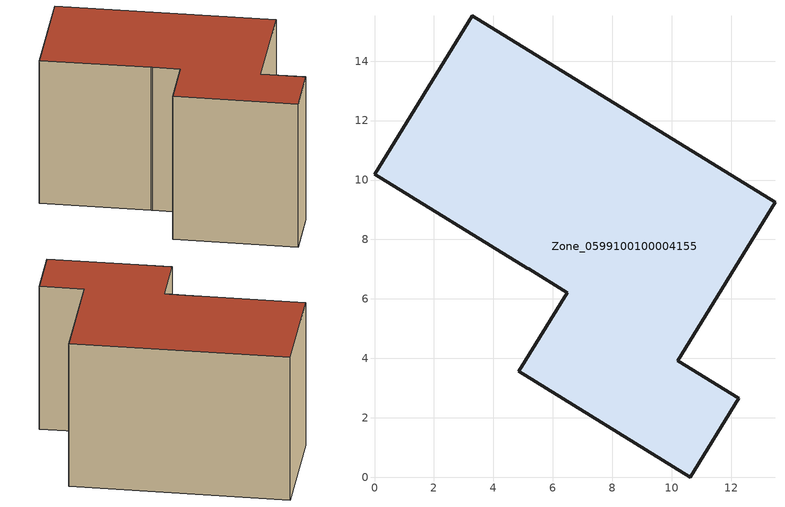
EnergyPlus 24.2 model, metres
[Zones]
Zone_0599100100004155
 floor ground (C_G): 12.25,2.66 10.62,0 4.86,3.56 6.49,6.21 5.2,7.02 5.14,7.04 0,10.2 3.28,15.53 13.48,9.25 10.2,3.93 z1.62
 wall outside (C_F): 3.28,15.53 0,10.2 5.14,7.04 5.2,7.02 6.49,6.21 4.86,3.56 10.62,0 12.25,2.66 10.2,3.93 13.48,9.25 3.28,15.53 z1.62:10.3
 roof outside (C_R): 5.2,7.02 6.49,6.21 4.86,3.56 10.62,0 12.25,2.66 10.2,3.93 13.48,9.25 3.28,15.53 0,10.2 5.14,7.04 z10.3
[BUILDING]
Pand.0599100100004155: North Axis=0; Terrain=City; Loads Convergence Tolerance Value=0.04; Temperature Convergence Tolerance Value=0.4; Solar Distribution=FullExterior; Maximum Number of Warmup Days=25; Minimum Number of Warmup Days=1
[Site:Location]
Rotterdam.The.Hague.AP_ZH_NLD Design_Conditions: Latitude=51.96; Longitude=4.45; Time Zone=1; Elevation=-4.5
[SITE:GROUNDTEMPERATURE:BUILDINGSURFACE]
18, 18, 18, 18, 18, 18, 18, 18, 18, 18, 18, 18
[MATERIAL] Thermal Absorptance=0.9; Solar Absorptance=0.7; Visible Absorptance=0.7
Name | Roughness | Thickness | Conductivity | Density | Specific Heat
G.TC.2006-2014 | MediumSmooth | 0.15 | 0.06 | 540 | 1210
F.TC.2006-2014 | Rough | 0.3 | 0.12 | 1920 | 840
R.TC.2006-2014 | MediumRough | 0.2 | 0.08 | 1500 | 1000
[CONSTRUCTION]
C_G: G.TC.2006-2014
C_F: F.TC.2006-2014
C_R: R.TC.2006-2014
[ZONE]
Zone_0599100100004155: Type=1; Multiplier=1; Ceiling Height=Autocalculate; Volume=Autocalculate; Floor Area=autocalculate; Part of Total Floor Area=Yes
[ZONEINFILTRATION:DESIGNFLOWRATE]
Infil_Zone_0599100100004155: Zone or ZoneList or Space or SpaceList=Zone_0599100100004155; Schedule=AlwaysOn; Design Flow Rate Calculation Method=Flow/Area; Flow Rate per Floor Area=0.0015; Constant Term Coefficient=1; Temperature Term Coefficient=0; Velocity Term Coefficient=0; Velocity Squared Term Coefficient=0
[HVACTEMPLATE:ZONE:IDEALLOADSAIRSYSTEM]
Zone_0599100100004155: Maximum Heating Supply Air Temperature=50; Minimum Cooling Supply Air Temperature=13; Maximum Heating Supply Air Humidity Ratio=0.0156; Minimum Cooling Supply Air Humidity Ratio=0.0077; Heating Limit=NoLimit; Cooling Limit=NoLimit; Dehumidification Control Type=ConstantSensibleHeatRatio; Cooling Sensible Heat Ratio=0.7; Dehumidification Setpoint=60; Humidification Control Type=None; Humidification Setpoint=30; Outdoor Air Method=None; Outdoor Air Flow Rate per Person=0.00944; Outdoor Air Flow Rate per Zone Floor Area=0; Outdoor Air Flow Rate per Zone=0; Demand Controlled Ventilation Type=None; Outdoor Air Economizer Type=NoEconomizer; Heat Recovery Type=None; Sensible Heat Recovery Effectiveness=0.7; Latent Heat Recovery Effectiveness=0.65
[ZONECONTROL:THERMOSTAT]
ThermostatControl_Zone_0599100100004155: Zone or ZoneList=Zone_0599100100004155; Control Type Schedule=DualSetpointControlType; Control 1=Thermostat_Zone_0599100100004155; Temperature Difference Between Cutout And Setpoint=0
[THERMOSTATSETPOINT:DUALSETPOINT]
Thermostat_Zone_0599100100004155: Heating Setpoint Temperature Schedule=HeatingSetpoint_Zone_0599100100004155; Cooling Setpoint Temperature Schedule=CoolingSetpoint_Zone_0599100100004155
[SCHEDULE:COMPACT]
HeatingSetpoint_Zone_0599100100004155: Through: 12/31, For: AllDays, Until: 24:00, 21
CoolingSetpoint_Zone_0599100100004155: Through: 12/31, For: AllDays, Until: 24:00, 24
DualSetpointControlType: Through: 12/31, For: AllDays, Until: 24:00, 4
AlwaysOn: Through: 12/31, For: AllDays, Until: 24:00, 1
